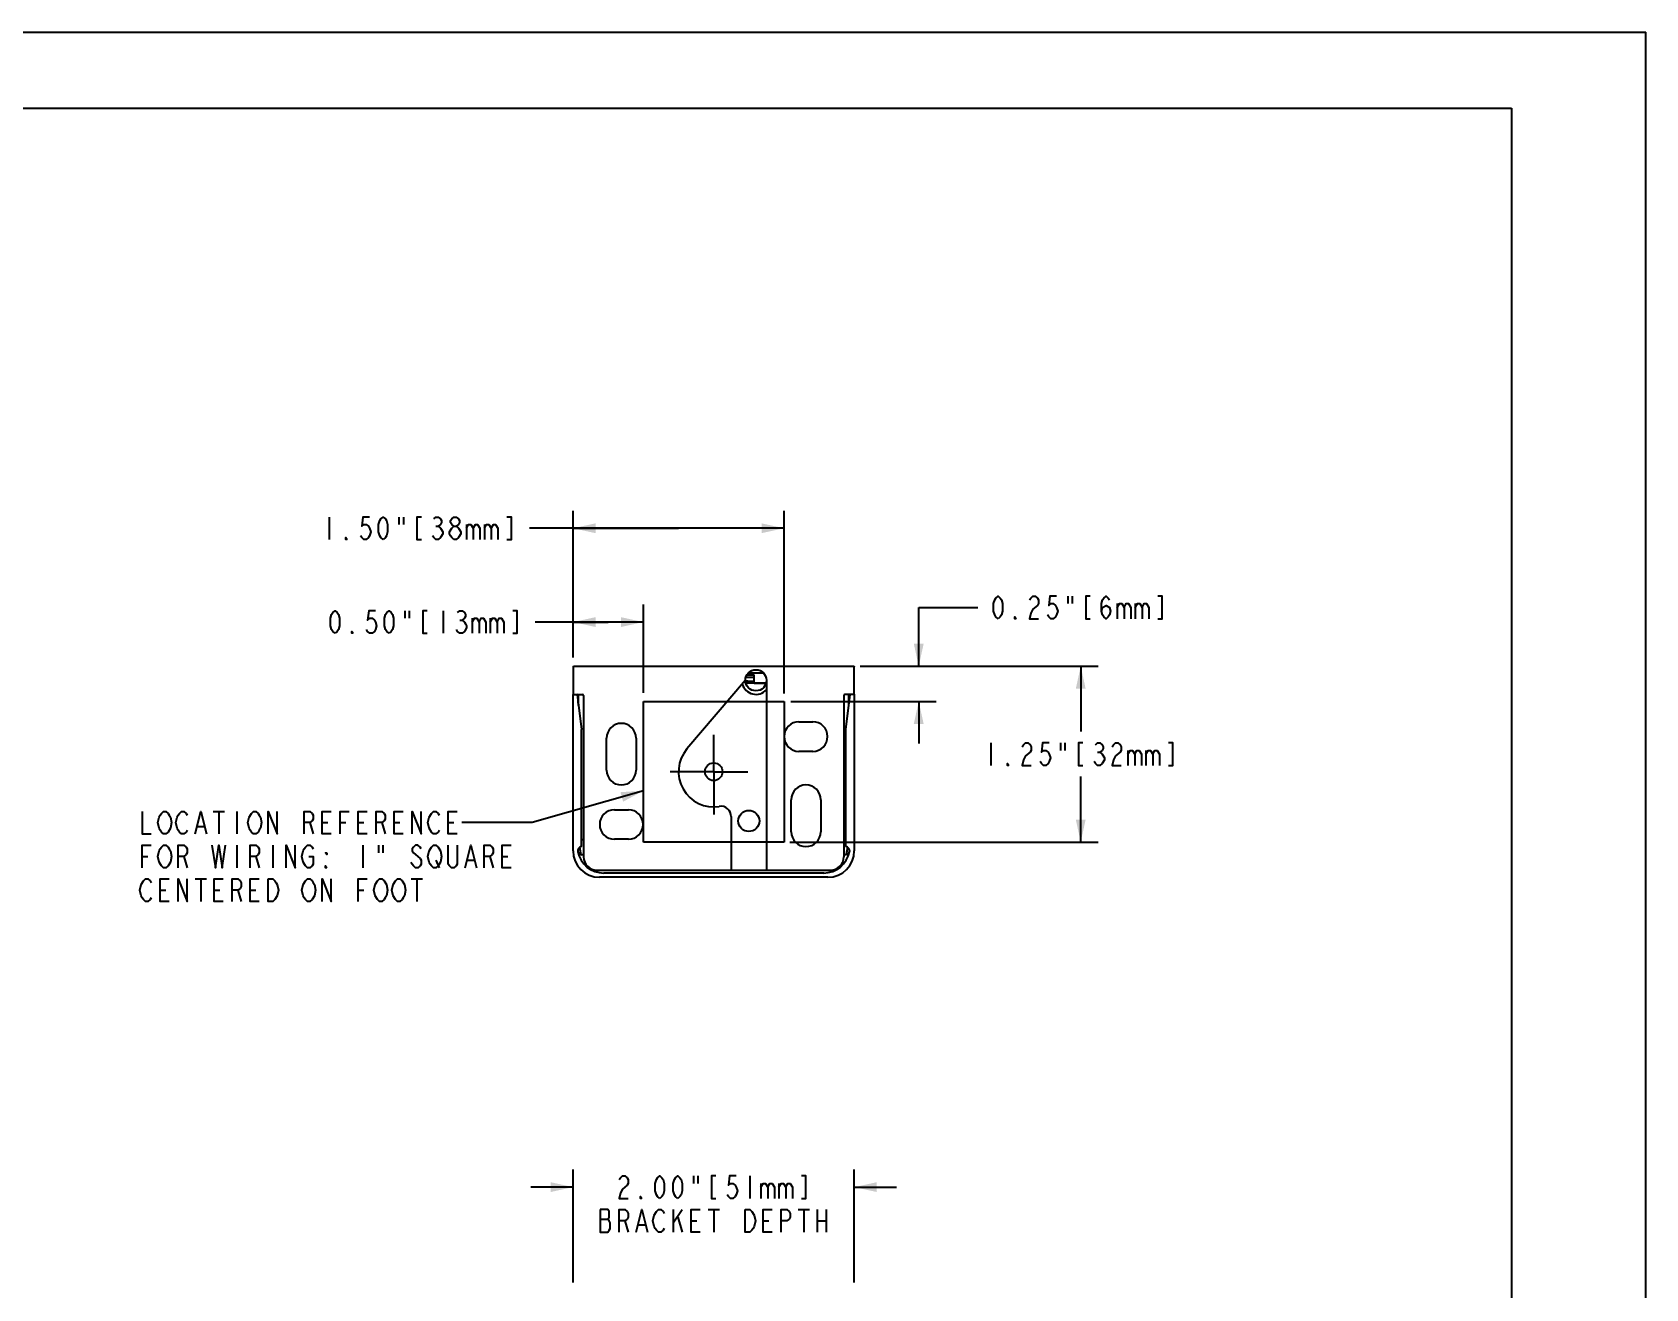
# Model space of a CAD drawing. Header units: inches. Extents: x 0 to 22, y 0 to 17.
# Drawn here: x 10.53 to 22, y 8.07 to 17 of the extents above; entities that cross this region are included whole.
import ezdxf

# ---------------------------------------------------------------- set-up
doc = ezdxf.new("R2010")
doc.units = ezdxf.units.IN
doc.header["$LTSCALE"] = 1.21
doc.header["$MEASUREMENT"] = 0
doc.linetypes.add('CENTER', pattern=[0.6, 0.375, -0.075, 0.075, -0.075])
doc.layers.get('0').update_dxf_attribs({"linetype": 'CONTINUOUS'})
doc.layers.add('DEFAULT_1', color=7, linetype='CENTER')
doc.layers.add('LAY0001', color=7, linetype='CONTINUOUS')
doc.styles.get("Standard").update_dxf_attribs({"font": 'txt', "width": 0.8})
doc.dimstyles.new('DIMSTYLE_1', dxfattribs={"dimtxt": 0.16, "dimasz": 0.16, "dimexe": 0.0625, "dimexo": 0.04, "dimgap": 0.04, "dimtad": 0, "dimtih": 1, "dimtoh": 1, "dimzin": 0, "dimdsep": 46, "dimtxsty": 'Standard', "dimblk": '_FILLED', "dimblk1": '_FILLED', "dimblk2": '_FILLED', "dimcen": 0.09, "dimazin": 0, "dimtp": 0.001, "dimtm": 0.001, "dimtfac": 1, "dimtdec": 3, "dimtofl": 0, "dimtmove": 0, "dimatfit": 3, "dimldrblk": '_FILLED', "dimfxl": 1, "dimtolj": 1, "dimtzin": 0, "dimarcsym": 0})
doc.dimstyles.new('DIMSTYLE_2', dxfattribs={"dimtxt": 0.16, "dimasz": 0.16, "dimexe": 0.0625, "dimexo": 0.04, "dimgap": 0.04, "dimtad": 0, "dimtih": 1, "dimtoh": 1, "dimzin": 0, "dimdsep": 46, "dimtxsty": 'Standard', "dimblk": '_FILLED', "dimblk1": '_FILLED', "dimblk2": '_FILLED', "dimcen": 0.09, "dimazin": 0, "dimtp": 0.001, "dimtm": 0.001, "dimtfac": 1, "dimtofl": 0, "dimtmove": 0, "dimatfit": 3, "dimldrblk": '_FILLED', "dimfxl": 1, "dimtolj": 1, "dimtzin": 0, "dimarcsym": 0})
doc.dimstyles.get("Standard").update_dxf_attribs({"dimtxt": 0.16, "dimasz": 0.16, "dimexe": 0.0625, "dimexo": 0.04, "dimgap": 0.09, "dimtad": 0, "dimtih": 1, "dimtoh": 1, "dimdec": 3, "dimzin": 0, "dimdsep": 46, "dimtxsty": 'Standard', "dimblk": '_FILLED', "dimblk1": '_FILLED', "dimblk2": '_FILLED', "dimcen": 0.09, "dimadec": 3, "dimazin": 0, "dimtol": 1, "dimtp": 0.001, "dimtm": 0.001, "dimtfac": 1, "dimtdec": 3, "dimtofl": 0, "dimtmove": 0, "dimatfit": 3, "dimldrblk": '_FILLED', "dimfxl": 1, "dimtolj": 1, "dimtzin": 0, "dimarcsym": 0})

# ---------------------------------------------------------------- blocks, each defined once
blk = doc.blocks.new('_FILLED')
at = {"color": 0, "linetype": 'ByBlock'}
blk.add_solid([(0, 0), (-1, 0.21875), (-1, -0.21875)], dxfattribs=at)
blk = doc.blocks.new('*D1')
at = {"color": 1, "transparency": 16777216}
for p, q in [((14.372, 8.71), (14.372, 8.915)), ((16.372, 8.71), (16.372, 8.915)), ((14.372, 8.79), (14.072, 8.79)), ((16.372, 8.79), (16.672, 8.79)), ((14.372, 8.111), (14.372, 8.71)), ((16.372, 8.113), (16.372, 8.71))]:
    blk.add_line(p, q, dxfattribs=at)
at = {"color": 1, "transparency": 16777216, "xscale": 0.16, "yscale": 0.16, "zscale": 0.16}
blk.add_blockref('_FILLED', (14.372, 8.79), dxfattribs=at)
at = {"color": 1, "transparency": 16777216, "xscale": 0.16, "yscale": 0.16, "zscale": 0.16, "rotation": 180}
blk.add_blockref('_FILLED', (16.372, 8.79), dxfattribs=at)
blk = doc.blocks.new('*D4')
at = {"color": 1, "transparency": 16777216}
for p, q in [((16.83, 12.493), (16.83, 12.911)), ((16.83, 12.911), (17.25, 12.911)), ((16.427, 12.493), (16.955, 12.493)), ((15.92, 12.243), (16.955, 12.243)), ((16.83, 12.243), (16.83, 11.943))]:
    blk.add_line(p, q, dxfattribs=at)
at = {"color": 1, "transparency": 16777216, "xscale": 0.16, "yscale": 0.16, "zscale": 0.16}
for p, rotation in [((16.83, 12.493), 270), ((16.83, 12.243), 90)]:
    blk.add_blockref('_FILLED', p, dxfattribs=dict(at, rotation=rotation))
blk = doc.blocks.new('*D5')
at = {"color": 1, "transparency": 16777216}
for p, q in [((16.414, 12.493), (17.278, 12.493)), ((17.278, 12.493), (18.107, 12.493)), ((17.982, 12.493), (17.982, 12.028)), ((17.982, 11.243), (17.982, 11.708)), ((15.913, 11.243), (17.278, 11.243)), ((17.278, 11.243), (18.107, 11.243))]:
    blk.add_line(p, q, dxfattribs=at)
at = {"color": 1, "transparency": 16777216, "xscale": 0.16, "yscale": 0.16, "zscale": 0.16}
for p, rotation in [((17.982, 12.493), 90), ((17.982, 11.243), 270)]:
    blk.add_blockref('_FILLED', p, dxfattribs=dict(at, rotation=rotation))
blk = doc.blocks.new('*D6')
at = {"color": 1, "transparency": 16777216}
for p, q in [((14.372, 12.727), (14.372, 12.932)), ((14.872, 12.727), (14.872, 12.932)), ((14.622, 12.807), (14.103, 12.807)), ((14.372, 12.807), (14.622, 12.807)), ((14.872, 12.807), (14.622, 12.807)), ((14.372, 12.554), (14.372, 12.727)), ((14.872, 12.304), (14.872, 12.727))]:
    blk.add_line(p, q, dxfattribs=at)
at = {"color": 1, "transparency": 16777216, "xscale": 0.16, "yscale": 0.16, "zscale": 0.16, "rotation": 180}
blk.add_blockref('_FILLED', (14.372, 12.807), dxfattribs=at)
at = {"color": 1, "transparency": 16777216, "xscale": 0.16, "yscale": 0.16, "zscale": 0.16}
blk.add_blockref('_FILLED', (14.872, 12.807), dxfattribs=at)
blk = doc.blocks.new('*D7')
at = {"color": 1, "transparency": 16777216}
for p, q in [((14.372, 13.394), (14.372, 13.599)), ((15.872, 13.394), (15.872, 13.599)), ((15.122, 13.474), (14.061, 13.474)), ((14.372, 13.474), (15.122, 13.474)), ((15.872, 13.474), (15.122, 13.474)), ((14.372, 12.571), (14.372, 13.394)), ((15.872, 12.299), (15.872, 13.394))]:
    blk.add_line(p, q, dxfattribs=at)
at = {"color": 1, "transparency": 16777216, "xscale": 0.16, "yscale": 0.16, "zscale": 0.16, "rotation": 180}
blk.add_blockref('_FILLED', (14.372, 13.474), dxfattribs=at)
at = {"color": 1, "transparency": 16777216, "xscale": 0.16, "yscale": 0.16, "zscale": 0.16}
blk.add_blockref('_FILLED', (15.872, 13.474), dxfattribs=at)

msp = doc.modelspace()

# ---------------------------------------------------------------- linework, layer by layer
at = {"color": 7}
for p, q in [((0, 17), (22, 17)), ((22, 0), (22, 17)), ((0.458, 16.46), (21.046, 16.46)), ((21.045, 16.461), (21.046, 0.428)), ((14.372, 12.491), (14.374, 12.493)), ((14.372, 12.491), (14.372, 12.295)), ((14.374, 12.493), (16.37, 12.493)), ((15.597, 12.393), (15.181, 11.905)), ((15.608, 12.433), (15.659, 12.433)), ((15.727, 12.443), (15.617, 12.443)), ((15.659, 12.373), (15.659, 12.433)), ((15.747, 12.393), (15.747, 11.043)), ((16.37, 12.493), (16.372, 12.491)), ((16.372, 12.295), (16.372, 12.491)), ((14.374, 12.293), (14.372, 12.295)), ((14.372, 11.181), (14.372, 12.293)), ((14.372, 12.293), (14.439, 12.293)), ((14.402, 12.293), (14.432, 12.043)), ((14.409, 12.231), (14.409, 12.285)), ((14.411, 12.214), (14.411, 12.285)), ((14.447, 12.285), (14.447, 11.137)), ((15.659, 12.373), (15.744, 12.373)), ((16.297, 12.285), (16.297, 11.137)), ((16.372, 12.293), (16.305, 12.293)), ((16.312, 12.043), (16.342, 12.293)), ((16.332, 12.214), (16.332, 12.285)), ((16.334, 12.23), (16.334, 12.285)), ((16.372, 12.295), (16.37, 12.293)), ((16.372, 12.293), (16.372, 11.181)), ((14.409, 12.262), (14.405, 12.262)), ((16.338, 12.262), (16.334, 12.262)), ((15.978, 12.098), (16.077, 12.098)), ((14.432, 11.211), (14.432, 12.043)), ((14.61, 11.754), (14.61, 11.982)), ((14.82, 11.982), (14.82, 11.754)), ((16.312, 11.211), (16.312, 12.043)), ((16.077, 11.888), (15.978, 11.888)), ((15.923, 11.316), (15.923, 11.544)), ((16.133, 11.544), (16.133, 11.316)), ((14.666, 11.473), (14.765, 11.473)), ((15.497, 11.424), (15.497, 11.043)), ((14.432, 11.262), (14.447, 11.262)), ((14.765, 11.263), (14.666, 11.263)), ((16.312, 11.262), (16.297, 11.262)), ((14.418, 11.206), (14.427, 11.152)), ((14.428, 11.155), (14.42, 11.207)), ((14.447, 11.152), (14.427, 11.152)), ((16.317, 11.152), (16.297, 11.152)), ((16.323, 11.207), (16.315, 11.155)), ((16.317, 11.152), (16.325, 11.206)), ((14.541, 11.043), (16.203, 11.043)), ((16.154, 11.023), (14.59, 11.023)), ((16.184, 10.993), (14.56, 10.993))]:
    msp.add_line(p, q, dxfattribs=at)
at = {"color": 1}
for p, q in [((12.637, 13.554), (12.637, 13.394)), ((13.133, 13.554), (13.133, 13.501)), ((13.165, 13.554), (13.165, 13.501)), ((13.397, 13.488), (13.413, 13.488)), ((13.613, 13.501), (13.613, 13.394)), ((13.741, 13.501), (13.741, 13.394)), ((17.89, 12.991), (17.89, 12.938)), ((17.922, 12.991), (17.922, 12.938)), ((13.175, 12.887), (13.175, 12.834)), ((13.207, 12.887), (13.207, 12.834)), ((13.447, 12.887), (13.447, 12.727)), ((18.242, 12.938), (18.242, 12.831)), ((18.37, 12.938), (18.37, 12.831)), ((13.567, 12.82), (13.583, 12.82)), ((13.655, 12.834), (13.655, 12.727)), ((13.783, 12.834), (13.783, 12.727)), ((17.342, 11.948), (17.342, 11.788)), ((17.838, 11.948), (17.838, 11.895)), ((17.87, 11.948), (17.87, 11.895)), ((18.102, 11.881), (18.118, 11.881)), ((18.318, 11.895), (18.318, 11.788)), ((18.446, 11.895), (18.446, 11.788)), ((11.812, 11.461), (11.892, 11.461)), ((11.852, 11.461), (11.852, 11.301)), ((11.98, 11.461), (11.98, 11.301)), ((12.5, 11.381), (12.524, 11.301)), ((12.588, 11.381), (12.628, 11.381)), ((12.716, 11.381), (12.756, 11.381)), ((12.844, 11.381), (12.884, 11.381)), ((13.012, 11.381), (13.036, 11.301)), ((13.1, 11.381), (13.14, 11.381)), ((13.484, 11.381), (13.524, 11.381)), ((11.7, 11.354), (11.748, 11.354)), ((11.308, 11.141), (11.348, 11.141)), ((11.604, 11.141), (11.628, 11.061)), ((11.98, 11.221), (11.98, 11.061)), ((12.116, 11.141), (12.14, 11.061)), ((12.236, 11.221), (12.236, 11.061)), ((12.876, 11.221), (12.876, 11.061)), ((12.988, 11.221), (12.988, 11.167)), ((13.02, 11.221), (13.02, 11.167)), ((13.78, 11.141), (13.804, 11.061)), ((13.868, 11.141), (13.908, 11.141)), ((13.396, 11.114), (13.42, 11.061)), ((13.62, 11.114), (13.668, 11.114)), ((11.436, 10.901), (11.476, 10.901)), ((11.684, 10.981), (11.764, 10.981)), ((11.724, 10.981), (11.724, 10.821)), ((11.82, 10.901), (11.86, 10.901)), ((11.988, 10.901), (12.012, 10.821)), ((12.076, 10.901), (12.116, 10.901)), ((12.844, 10.901), (12.884, 10.901)), ((13.22, 10.981), (13.3, 10.981)), ((13.26, 10.981), (13.26, 10.821)), ((15.228, 8.87), (15.228, 8.816)), ((15.26, 8.87), (15.26, 8.816)), ((15.628, 8.87), (15.628, 8.71)), ((15.708, 8.816), (15.708, 8.71)), ((15.836, 8.816), (15.836, 8.71)), ((15.084, 8.536), (15.148, 8.63)), ((15.084, 8.63), (15.084, 8.47)), ((15.332, 8.63), (15.412, 8.63)), ((15.372, 8.63), (15.372, 8.47)), ((15.972, 8.63), (16.052, 8.63)), ((16.012, 8.63), (16.012, 8.47)), ((16.108, 8.63), (16.108, 8.47)), ((16.172, 8.63), (16.172, 8.47)), ((14.564, 8.563), (14.62, 8.563)), ((14.74, 8.55), (14.764, 8.47)), ((14.836, 8.523), (14.884, 8.523)), ((15.116, 8.576), (15.148, 8.47)), ((15.212, 8.55), (15.252, 8.55)), ((15.724, 8.55), (15.764, 8.55)), ((16.108, 8.55), (16.172, 8.55))]:
    msp.add_line(p, q, dxfattribs=at)
at = {"color": 8}
for p, q in [((15.659, 12.413), (15.6, 12.413)), ((14.409, 12.285), (14.411, 12.285)), ((15.599, 12.376), (15.659, 12.376)), ((15.743, 12.372), (15.6, 12.372)), ((16.332, 12.285), (16.334, 12.285)), ((14.428, 11.155), (14.447, 11.155)), ((16.297, 11.155), (16.315, 11.155))]:
    msp.add_line(p, q, dxfattribs=at)
at = {"color": 1}
for points in [[(12.925, 13.554), (12.877, 13.554), (12.869, 13.488), (12.885, 13.501), (12.901, 13.501), (12.917, 13.488), (12.925, 13.474), (12.933, 13.448), (12.925, 13.421), (12.917, 13.408), (12.901, 13.394), (12.885, 13.394), (12.869, 13.408), (12.861, 13.421)], [(13.021, 13.394), (13.005, 13.408), (12.997, 13.421), (12.989, 13.448), (12.989, 13.501), (12.997, 13.528), (13.005, 13.541), (13.021, 13.554), (13.037, 13.541), (13.045, 13.528), (13.053, 13.501), (13.053, 13.448), (13.045, 13.421), (13.037, 13.408), (13.021, 13.394)], [(13.293, 13.554), (13.261, 13.554), (13.261, 13.394), (13.293, 13.394)], [(13.381, 13.541), (13.397, 13.554), (13.413, 13.554), (13.429, 13.541), (13.437, 13.528), (13.437, 13.514), (13.429, 13.501), (13.413, 13.488), (13.429, 13.474)], [(13.525, 13.488), (13.509, 13.501), (13.501, 13.514), (13.501, 13.528), (13.509, 13.541), (13.525, 13.554), (13.541, 13.554), (13.557, 13.541), (13.565, 13.528), (13.565, 13.514), (13.557, 13.501), (13.541, 13.488)], [(13.901, 13.394), (13.933, 13.394), (13.933, 13.554), (13.901, 13.554)], [(13.445, 13.434), (13.429, 13.408), (13.413, 13.394), (13.397, 13.394), (13.381, 13.408), (13.373, 13.421)], [(13.429, 13.474), (13.445, 13.448), (13.445, 13.434)], [(13.525, 13.394), (13.509, 13.408), (13.501, 13.421), (13.493, 13.434), (13.493, 13.448), (13.509, 13.474)], [(13.509, 13.474), (13.525, 13.488), (13.541, 13.488), (13.557, 13.474)], [(13.573, 13.434), (13.557, 13.408), (13.541, 13.394), (13.525, 13.394)], [(13.557, 13.474), (13.573, 13.448), (13.573, 13.434)], [(13.613, 13.474), (13.629, 13.501), (13.645, 13.501), (13.661, 13.474), (13.661, 13.394)], [(13.661, 13.474), (13.677, 13.501), (13.693, 13.501), (13.709, 13.474), (13.709, 13.394)], [(13.741, 13.474), (13.757, 13.501), (13.773, 13.501), (13.789, 13.474), (13.789, 13.394)], [(13.789, 13.474), (13.805, 13.501), (13.821, 13.501), (13.837, 13.474), (13.837, 13.394)], [(12.765, 13.394), (12.757, 13.394), (12.757, 13.408), (12.765, 13.394)], [(17.394, 12.831), (17.378, 12.844), (17.37, 12.858), (17.362, 12.884), (17.362, 12.938), (17.37, 12.964), (17.378, 12.978), (17.394, 12.991), (17.41, 12.978), (17.418, 12.964), (17.426, 12.938), (17.426, 12.884), (17.418, 12.858), (17.41, 12.844), (17.394, 12.831)], [(17.618, 12.964), (17.626, 12.978), (17.642, 12.991), (17.658, 12.991), (17.674, 12.978), (17.682, 12.964), (17.682, 12.938), (17.674, 12.924)], [(17.81, 12.991), (17.762, 12.991), (17.754, 12.924), (17.77, 12.938), (17.786, 12.938), (17.802, 12.924), (17.81, 12.911), (17.818, 12.884), (17.81, 12.858), (17.802, 12.844), (17.786, 12.831), (17.77, 12.831), (17.754, 12.844), (17.746, 12.858)], [(18.05, 12.991), (18.018, 12.991), (18.018, 12.831), (18.05, 12.831)], [(18.13, 12.884), (18.138, 12.911), (18.162, 12.924), (18.186, 12.911), (18.194, 12.884), (18.186, 12.858), (18.178, 12.844), (18.162, 12.831), (18.146, 12.844), (18.138, 12.858), (18.13, 12.884), (18.13, 12.938), (18.138, 12.964), (18.146, 12.978), (18.162, 12.991), (18.178, 12.978), (18.186, 12.964)], [(18.53, 12.831), (18.562, 12.831), (18.562, 12.991), (18.53, 12.991)], [(12.679, 12.727), (12.663, 12.74), (12.655, 12.754), (12.647, 12.78), (12.647, 12.834), (12.655, 12.86), (12.663, 12.874), (12.679, 12.887), (12.695, 12.874), (12.703, 12.86), (12.711, 12.834), (12.711, 12.78), (12.703, 12.754), (12.695, 12.74), (12.679, 12.727)], [(12.967, 12.887), (12.919, 12.887), (12.911, 12.82), (12.927, 12.834), (12.943, 12.834), (12.959, 12.82), (12.967, 12.807), (12.975, 12.78), (12.967, 12.754), (12.959, 12.74), (12.943, 12.727), (12.927, 12.727), (12.911, 12.74), (12.903, 12.754)], [(13.063, 12.727), (13.047, 12.74), (13.039, 12.754), (13.031, 12.78), (13.031, 12.834), (13.039, 12.86), (13.047, 12.874), (13.063, 12.887), (13.079, 12.874), (13.087, 12.86), (13.095, 12.834), (13.095, 12.78), (13.087, 12.754), (13.079, 12.74), (13.063, 12.727)], [(13.335, 12.887), (13.303, 12.887), (13.303, 12.727), (13.335, 12.727)], [(13.551, 12.874), (13.567, 12.887), (13.583, 12.887), (13.599, 12.874), (13.607, 12.86), (13.607, 12.847), (13.599, 12.834), (13.583, 12.82), (13.599, 12.807), (13.607, 12.794), (13.615, 12.78), (13.615, 12.767)], [(13.943, 12.727), (13.975, 12.727), (13.975, 12.887), (13.943, 12.887)], [(17.674, 12.924), (17.642, 12.898), (17.626, 12.871), (17.618, 12.831), (17.682, 12.831)], [(18.242, 12.911), (18.258, 12.938), (18.274, 12.938), (18.29, 12.911), (18.29, 12.831)], [(18.29, 12.911), (18.306, 12.938), (18.322, 12.938), (18.338, 12.911), (18.338, 12.831)], [(18.37, 12.911), (18.386, 12.938), (18.402, 12.938), (18.418, 12.911), (18.418, 12.831)], [(18.418, 12.911), (18.434, 12.938), (18.45, 12.938), (18.466, 12.911), (18.466, 12.831)], [(12.807, 12.727), (12.799, 12.727), (12.799, 12.74), (12.807, 12.727)], [(13.615, 12.767), (13.599, 12.74), (13.583, 12.727), (13.567, 12.727), (13.551, 12.74), (13.543, 12.754)], [(13.655, 12.807), (13.671, 12.834), (13.687, 12.834), (13.703, 12.807), (13.703, 12.727)], [(13.703, 12.807), (13.719, 12.834), (13.735, 12.834), (13.751, 12.807), (13.751, 12.727)], [(13.783, 12.807), (13.799, 12.834), (13.815, 12.834), (13.831, 12.807), (13.831, 12.727)], [(13.831, 12.807), (13.847, 12.834), (13.863, 12.834), (13.879, 12.807), (13.879, 12.727)], [(17.522, 12.831), (17.514, 12.831), (17.514, 12.844), (17.522, 12.831)], [(17.566, 11.921), (17.574, 11.935), (17.59, 11.948), (17.606, 11.948), (17.622, 11.935), (17.63, 11.921), (17.63, 11.895), (17.622, 11.881)], [(17.758, 11.948), (17.71, 11.948), (17.702, 11.881), (17.718, 11.895), (17.734, 11.895), (17.75, 11.881), (17.758, 11.868), (17.766, 11.841), (17.758, 11.815), (17.75, 11.801), (17.734, 11.788), (17.718, 11.788), (17.702, 11.801), (17.694, 11.815)], [(17.998, 11.948), (17.966, 11.948), (17.966, 11.788), (17.998, 11.788)], [(18.086, 11.935), (18.102, 11.948), (18.118, 11.948), (18.134, 11.935), (18.142, 11.921), (18.142, 11.908), (18.134, 11.895), (18.118, 11.881), (18.134, 11.868)], [(18.206, 11.921), (18.214, 11.935), (18.23, 11.948), (18.246, 11.948), (18.262, 11.935), (18.27, 11.921), (18.27, 11.895), (18.262, 11.881), (18.23, 11.855)], [(18.606, 11.788), (18.638, 11.788), (18.638, 11.948), (18.606, 11.948)], [(17.622, 11.881), (17.59, 11.855), (17.574, 11.828), (17.566, 11.788), (17.63, 11.788)], [(18.15, 11.828), (18.134, 11.801), (18.118, 11.788), (18.102, 11.788), (18.086, 11.801), (18.078, 11.815)], [(18.134, 11.868), (18.15, 11.841), (18.15, 11.828)], [(18.23, 11.855), (18.214, 11.828), (18.206, 11.788), (18.27, 11.788)], [(18.318, 11.868), (18.334, 11.895), (18.35, 11.895), (18.366, 11.868), (18.366, 11.788)], [(18.366, 11.868), (18.382, 11.895), (18.398, 11.895), (18.414, 11.868), (18.414, 11.788)], [(18.446, 11.868), (18.462, 11.895), (18.478, 11.895), (18.494, 11.868), (18.494, 11.788)], [(18.494, 11.868), (18.51, 11.895), (18.526, 11.895), (18.542, 11.868), (18.542, 11.788)], [(17.47, 11.788), (17.462, 11.788), (17.462, 11.801), (17.47, 11.788)], [(11.308, 11.461), (11.308, 11.301), (11.372, 11.301)], [(11.508, 11.341), (11.492, 11.314), (11.476, 11.301), (11.46, 11.301), (11.444, 11.314), (11.436, 11.327), (11.428, 11.341), (11.42, 11.381), (11.428, 11.421), (11.436, 11.434), (11.444, 11.447), (11.46, 11.461), (11.476, 11.461), (11.492, 11.447), (11.5, 11.434), (11.508, 11.421), (11.516, 11.381), (11.508, 11.341)], [(11.628, 11.327), (11.62, 11.314), (11.604, 11.301), (11.588, 11.301), (11.572, 11.314), (11.564, 11.327), (11.556, 11.341), (11.548, 11.381), (11.556, 11.421), (11.564, 11.434), (11.572, 11.447), (11.588, 11.461), (11.604, 11.461), (11.62, 11.447), (11.628, 11.434)], [(11.684, 11.301), (11.724, 11.461), (11.764, 11.301)], [(12.14, 11.327), (12.132, 11.314), (12.116, 11.301), (12.1, 11.301), (12.084, 11.314), (12.076, 11.327), (12.068, 11.341), (12.06, 11.381), (12.068, 11.421), (12.084, 11.447)], [(12.084, 11.447), (12.1, 11.461), (12.116, 11.461), (12.132, 11.447), (12.14, 11.434), (12.148, 11.421), (12.156, 11.381), (12.148, 11.341), (12.14, 11.327)], [(12.204, 11.301), (12.204, 11.461), (12.268, 11.301), (12.268, 11.461)], [(12.46, 11.301), (12.46, 11.461), (12.5, 11.461), (12.516, 11.447), (12.524, 11.434), (12.524, 11.407), (12.516, 11.394), (12.5, 11.381), (12.46, 11.381)], [(12.652, 11.301), (12.588, 11.301), (12.588, 11.461), (12.652, 11.461)], [(12.716, 11.301), (12.716, 11.461), (12.78, 11.461)], [(12.908, 11.301), (12.844, 11.301), (12.844, 11.461), (12.908, 11.461)], [(12.972, 11.301), (12.972, 11.461), (13.012, 11.461), (13.028, 11.447), (13.036, 11.434), (13.036, 11.407), (13.028, 11.394), (13.012, 11.381), (12.972, 11.381)], [(13.164, 11.301), (13.1, 11.301), (13.1, 11.461), (13.164, 11.461)], [(13.228, 11.301), (13.228, 11.461), (13.292, 11.301), (13.292, 11.461)], [(13.348, 11.341), (13.34, 11.381), (13.348, 11.421)], [(13.348, 11.421), (13.364, 11.447), (13.38, 11.461), (13.396, 11.461), (13.412, 11.447), (13.42, 11.434)], [(13.548, 11.301), (13.484, 11.301), (13.484, 11.461), (13.548, 11.461)], [(13.42, 11.327), (13.412, 11.314), (13.396, 11.301), (13.38, 11.301), (13.364, 11.314), (13.348, 11.341)], [(11.308, 11.061), (11.308, 11.221), (11.372, 11.221)], [(11.444, 11.074), (11.428, 11.101), (11.42, 11.141), (11.428, 11.181), (11.436, 11.194), (11.444, 11.207), (11.46, 11.221), (11.476, 11.221), (11.492, 11.207), (11.5, 11.194), (11.508, 11.181), (11.516, 11.141), (11.508, 11.101)], [(11.564, 11.061), (11.564, 11.221), (11.604, 11.221), (11.62, 11.207), (11.628, 11.194), (11.628, 11.167), (11.62, 11.154), (11.604, 11.141), (11.564, 11.141)], [(11.804, 11.221), (11.828, 11.061), (11.852, 11.221), (11.876, 11.061), (11.9, 11.221)], [(12.076, 11.061), (12.076, 11.221), (12.116, 11.221), (12.132, 11.207), (12.14, 11.194), (12.14, 11.167), (12.132, 11.154), (12.116, 11.141), (12.076, 11.141)], [(12.332, 11.061), (12.332, 11.221), (12.396, 11.061), (12.396, 11.221)], [(12.468, 11.074), (12.452, 11.101), (12.444, 11.141), (12.452, 11.181), (12.46, 11.194), (12.468, 11.207), (12.484, 11.221), (12.5, 11.221), (12.516, 11.207), (12.524, 11.194)], [(12.492, 11.141), (12.524, 11.141), (12.524, 11.087), (12.516, 11.074), (12.5, 11.061), (12.484, 11.061), (12.468, 11.074)], [(12.62, 11.167), (12.62, 11.154), (12.612, 11.167), (12.62, 11.167)], [(13.292, 11.194), (13.284, 11.207), (13.268, 11.221), (13.252, 11.221), (13.236, 11.207), (13.228, 11.194), (13.228, 11.181), (13.236, 11.167), (13.252, 11.154), (13.268, 11.141), (13.284, 11.127), (13.292, 11.114), (13.292, 11.087), (13.284, 11.074), (13.268, 11.061), (13.252, 11.061), (13.236, 11.074), (13.228, 11.087), (13.22, 11.101)], [(13.428, 11.101), (13.412, 11.074), (13.396, 11.061), (13.38, 11.061), (13.364, 11.074), (13.356, 11.087), (13.348, 11.101), (13.34, 11.141), (13.348, 11.181)], [(13.348, 11.181), (13.364, 11.207), (13.38, 11.221), (13.396, 11.221), (13.412, 11.207), (13.428, 11.181)], [(13.428, 11.181), (13.436, 11.141), (13.428, 11.101)], [(13.548, 11.221), (13.548, 11.087), (13.54, 11.074), (13.524, 11.061), (13.508, 11.061), (13.492, 11.074), (13.484, 11.087), (13.484, 11.221)], [(13.604, 11.061), (13.644, 11.221), (13.684, 11.061)], [(13.74, 11.061), (13.74, 11.221), (13.78, 11.221), (13.796, 11.207), (13.804, 11.194), (13.804, 11.167), (13.796, 11.154), (13.78, 11.141), (13.74, 11.141)], [(13.932, 11.061), (13.868, 11.061), (13.868, 11.221), (13.932, 11.221)], [(11.508, 11.101), (11.492, 11.074), (11.476, 11.061), (11.46, 11.061), (11.444, 11.074)], [(12.62, 11.061), (12.612, 11.061), (12.612, 11.074), (12.62, 11.061)], [(11.372, 10.847), (11.364, 10.834), (11.348, 10.821), (11.332, 10.821), (11.316, 10.834), (11.308, 10.847), (11.3, 10.861), (11.292, 10.901), (11.3, 10.941)], [(11.3, 10.941), (11.316, 10.967), (11.332, 10.981), (11.348, 10.981), (11.364, 10.967), (11.372, 10.954)], [(11.5, 10.821), (11.436, 10.821), (11.436, 10.981), (11.5, 10.981)], [(11.564, 10.821), (11.564, 10.981), (11.628, 10.821), (11.628, 10.981)], [(11.884, 10.821), (11.82, 10.821), (11.82, 10.981), (11.884, 10.981)], [(11.948, 10.821), (11.948, 10.981), (11.988, 10.981), (12.004, 10.967), (12.012, 10.954), (12.012, 10.927), (12.004, 10.914), (11.988, 10.901), (11.948, 10.901)], [(12.14, 10.821), (12.076, 10.821), (12.076, 10.981), (12.14, 10.981)], [(12.252, 10.834), (12.236, 10.821), (12.204, 10.821), (12.204, 10.981)], [(12.204, 10.981), (12.236, 10.981), (12.252, 10.967), (12.26, 10.954), (12.268, 10.941), (12.276, 10.901), (12.268, 10.861), (12.252, 10.834)], [(12.516, 10.834), (12.5, 10.821), (12.484, 10.821), (12.468, 10.834), (12.46, 10.847), (12.452, 10.861), (12.444, 10.901), (12.452, 10.941)], [(12.452, 10.941), (12.468, 10.967), (12.484, 10.981), (12.5, 10.981), (12.516, 10.967), (12.524, 10.954), (12.532, 10.941), (12.54, 10.901), (12.532, 10.861), (12.516, 10.834)], [(12.588, 10.821), (12.588, 10.981), (12.652, 10.821), (12.652, 10.981)], [(12.844, 10.821), (12.844, 10.981), (12.908, 10.981)], [(12.98, 10.834), (12.964, 10.861), (12.956, 10.901), (12.964, 10.941)], [(12.964, 10.941), (12.98, 10.967), (12.996, 10.981), (13.012, 10.981), (13.028, 10.967)], [(13.028, 10.967), (13.044, 10.941), (13.052, 10.901), (13.044, 10.861), (13.036, 10.847)], [(13.108, 10.834), (13.092, 10.861), (13.084, 10.901), (13.092, 10.941)], [(13.092, 10.941), (13.108, 10.967), (13.124, 10.981), (13.14, 10.981), (13.156, 10.967)], [(13.156, 10.967), (13.172, 10.941), (13.18, 10.901), (13.172, 10.861), (13.164, 10.847)], [(13.036, 10.847), (13.028, 10.834), (13.012, 10.821), (12.996, 10.821), (12.98, 10.834)], [(13.164, 10.847), (13.156, 10.834), (13.14, 10.821), (13.124, 10.821), (13.108, 10.834)], [(14.7, 8.843), (14.708, 8.856), (14.724, 8.87), (14.74, 8.87), (14.756, 8.856), (14.764, 8.843), (14.764, 8.816), (14.756, 8.803)], [(14.988, 8.71), (14.972, 8.723), (14.964, 8.736), (14.956, 8.763), (14.956, 8.816), (14.964, 8.843), (14.972, 8.856), (14.988, 8.87), (15.004, 8.856), (15.012, 8.843), (15.02, 8.816), (15.02, 8.763), (15.012, 8.736), (15.004, 8.723), (14.988, 8.71)], [(15.116, 8.71), (15.1, 8.723), (15.092, 8.736), (15.084, 8.763), (15.084, 8.816), (15.092, 8.843), (15.1, 8.856), (15.116, 8.87), (15.132, 8.856), (15.14, 8.843), (15.148, 8.816), (15.148, 8.763), (15.14, 8.736), (15.132, 8.723), (15.116, 8.71)], [(15.388, 8.87), (15.356, 8.87), (15.356, 8.71), (15.388, 8.71)], [(15.532, 8.87), (15.484, 8.87), (15.476, 8.803), (15.492, 8.816), (15.508, 8.816), (15.524, 8.803), (15.532, 8.79), (15.54, 8.763), (15.532, 8.736), (15.524, 8.723), (15.508, 8.71), (15.492, 8.71), (15.476, 8.723), (15.468, 8.736)], [(15.996, 8.71), (16.028, 8.71), (16.028, 8.87), (15.996, 8.87)], [(14.756, 8.803), (14.724, 8.776), (14.708, 8.75), (14.7, 8.71), (14.764, 8.71)], [(14.86, 8.71), (14.852, 8.71), (14.852, 8.723), (14.86, 8.71)], [(15.708, 8.79), (15.724, 8.816), (15.74, 8.816), (15.756, 8.79), (15.756, 8.71)], [(15.756, 8.79), (15.772, 8.816), (15.788, 8.816), (15.804, 8.79), (15.804, 8.71)], [(15.836, 8.79), (15.852, 8.816), (15.868, 8.816), (15.884, 8.79), (15.884, 8.71)], [(15.884, 8.79), (15.9, 8.816), (15.916, 8.816), (15.932, 8.79), (15.932, 8.71)], [(14.564, 8.63), (14.564, 8.47), (14.62, 8.47), (14.628, 8.483), (14.636, 8.496), (14.636, 8.536), (14.628, 8.55), (14.62, 8.563), (14.628, 8.576), (14.628, 8.616), (14.62, 8.63), (14.564, 8.63)], [(14.7, 8.47), (14.7, 8.63), (14.74, 8.63), (14.756, 8.616), (14.764, 8.603), (14.764, 8.576), (14.756, 8.563), (14.74, 8.55), (14.7, 8.55)], [(14.82, 8.47), (14.86, 8.63), (14.9, 8.47)], [(15.02, 8.496), (15.012, 8.483), (14.996, 8.47), (14.98, 8.47), (14.964, 8.483), (14.956, 8.496), (14.948, 8.51), (14.94, 8.55), (14.948, 8.59), (14.964, 8.616)], [(14.964, 8.616), (14.98, 8.63), (14.996, 8.63), (15.012, 8.616), (15.02, 8.603)], [(15.276, 8.47), (15.212, 8.47), (15.212, 8.63), (15.276, 8.63)], [(15.644, 8.616), (15.66, 8.59), (15.668, 8.55), (15.66, 8.51), (15.652, 8.496), (15.644, 8.483), (15.628, 8.47), (15.596, 8.47), (15.596, 8.63)], [(15.596, 8.63), (15.628, 8.63), (15.644, 8.616)], [(15.788, 8.47), (15.724, 8.47), (15.724, 8.63), (15.788, 8.63)], [(15.852, 8.47), (15.852, 8.63), (15.892, 8.63), (15.908, 8.616), (15.916, 8.603), (15.916, 8.576), (15.908, 8.563), (15.892, 8.55), (15.852, 8.55)]]:
    msp.add_lwpolyline(points, dxfattribs=at)
at = {"color": 7}
for centre, radius in [((15.672, 12.393), 0.075), ((15.372, 11.743), 0.0625), ((15.622, 11.393), 0.075)]:
    msp.add_circle(centre, radius, dxfattribs=at)
for centre, radius, start, end in [((14.401, 12.285), 0.008, 0, 67.5), ((14.401, 12.285), 0.0101, 35.5031, 53.0559), ((14.439, 12.285), 0.008, 0, 90), ((15.672, 12.393), 0.1, 194.7668, 318.5896), ((15.628, 12.537), 0.149, 257.9334, 260.2703), ((15.595, 12.355), 0.0116, 5.9027, 14.6571), ((16.305, 12.285), 0.008, 90, 180), ((16.342, 12.285), 0.008, 112.4981, 180), ((14.715, 11.982), 0.105, 0, 180), ((15.978, 11.993), 0.105, 90, 270), ((16.077, 11.993), 0.105, 270, 90), ((15.372, 11.743), 0.25, 139.5939, 279.1706), ((14.715, 11.754), 0.105, 180, 360), ((16.028, 11.544), 0.105, 0, 180), ((15.423, 11.424), 0.0735, 0, 99.1706), ((14.666, 11.368), 0.105, 90, 270), ((14.765, 11.368), 0.105, 270, 90), ((16.028, 11.316), 0.105, 180, 360), ((14.56, 11.181), 0.188, 180, 270), ((14.436, 11.18), 0.031, 97.4845, 191.2897), ((14.59, 11.211), 0.188, 191.2897, 270), ((14.541, 11.137), 0.094, 180, 270), ((16.154, 11.211), 0.188, 270, 348.7103), ((16.184, 11.181), 0.188, 270, 360), ((16.203, 11.137), 0.094, 270, 360), ((16.308, 11.18), 0.031, 348.7103, 82.5155)]:
    msp.add_arc(centre, radius, start, end, dxfattribs=at)
for centre, major_axis, start_param, end_param in [((14.423, 11.157), (0.00501, -0.00427), -0.344691, 0.545639), ((16.321, 11.157), (0.00501, 0.00427), 2.595954, 3.486284)]:
    msp.add_ellipse(centre, major_axis=major_axis, ratio=0.517703, start_param=start_param, end_param=end_param, dxfattribs=at)
for points, knots in [([(14.411, 12.288), (14.411, 12.288), (14.41, 12.289), (14.41, 12.29), (14.409, 12.291)], [0, 0, 0, 0, 0.250403, 1, 1, 1, 1]), ([(14.411, 12.285), (14.411, 12.286), (14.411, 12.287), (14.411, 12.288), (14.411, 12.288)], [0, 0, 0, 0, 0.749323, 1, 1, 1, 1]), ([(15.603, 12.39), (15.605, 12.389), (15.609, 12.389), (15.616, 12.388), (15.623, 12.387), (15.63, 12.387), (15.638, 12.387), (15.645, 12.387), (15.652, 12.387), (15.657, 12.388), (15.659, 12.388)], [0, 0, 0, 0, 0.11611, 0.237061, 0.361755, 0.489032, 0.617703, 0.74656, 0.87439, 1, 1, 1, 1]), ([(15.606, 12.358), (15.606, 12.359), (15.605, 12.36), (15.605, 12.361), (15.604, 12.362)], [0, 0, 0, 0, 0.48873, 1, 1, 1, 1]), ([(16.336, 12.293), (16.336, 12.293), (16.334, 12.291), (16.333, 12.29), (16.332, 12.287), (16.332, 12.286), (16.332, 12.285)], [0, 0, 0, 0, 0.2499, 0.500079, 0.750154, 1, 1, 1, 1])]:
    msp.add_open_spline(points, degree=3, knots=knots, dxfattribs=at)
at = {"layer": 'DEFAULT_1', "color": 7}
for q in [(15.372, 12.005), (15.063, 11.743), (15.372, 11.438), (15.615, 11.743)]:
    msp.add_line((15.372, 11.743), q, dxfattribs=at)
at = {"layer": 'LAY0001', "color": 4}
for p, q in [((14.872, 11.243), (14.872, 12.243)), ((14.872, 12.243), (15.872, 12.243)), ((15.872, 12.243), (15.872, 11.243)), ((15.872, 11.243), (14.872, 11.243))]:
    msp.add_line(p, q, dxfattribs=at)

# ---------------------------------------------------------------- dimensions: what is measured, and where the dimension line sits
at = {"color": 1}
for base, p1, p2, text, dimstyle, picture, middle in [((15.872, 13.474), (14.372, 12.531), (15.872, 12.259), '1.50"[38mm]', 'DIMSTYLE_2', '*D7', (12.573, 13.394)), ((16.372, 8.79), (14.372, 8.071), (16.372, 8.073), '2.00"[51mm]\\PBRACKET DEPTH', 'DIMSTYLE_1', '*D1', (14.668, 8.71))]:
    dim = msp.add_linear_dim(base=base, p1=p1, p2=p2, text=text, dimstyle=dimstyle, dxfattribs=at)
    dim.commit()
    dim.dimension.update_dxf_attribs({"geometry": picture, "text_midpoint": middle, "dimtype": 160})
for base, p1, p2, angle, text, picture, middle in [((14.372, 12.807), (14.872, 12.264), (14.372, 12.514), 180, '0.50"[13mm]', '*D6', (12.615, 12.727)), ((16.83, 12.493), (15.88, 12.243), (16.387, 12.493), 90, '0.25"[6mm]', '*D4', (17.33, 12.831)), ((17.982, 11.243), (16.374, 12.493), (15.873, 11.243), 270, '1.25"[32mm]', '*D5', (17.278, 11.788))]:
    dim = msp.add_linear_dim(base=base, p1=p1, p2=p2, angle=angle, text=text, dimstyle='DIMSTYLE_2', dxfattribs=at)
    dim.commit()
    dim.dimension.update_dxf_attribs({"geometry": picture, "text_midpoint": middle, "dimtype": 160})

# ---------------------------------------------------------------- leaders
msp.add_leader([(14.872, 11.608), (14.08, 11.381), (13.58, 11.381)], dimstyle='Standard', override={"dimtad": 0}, dxfattribs=at)

doc.saveas('drawing.dxf')
